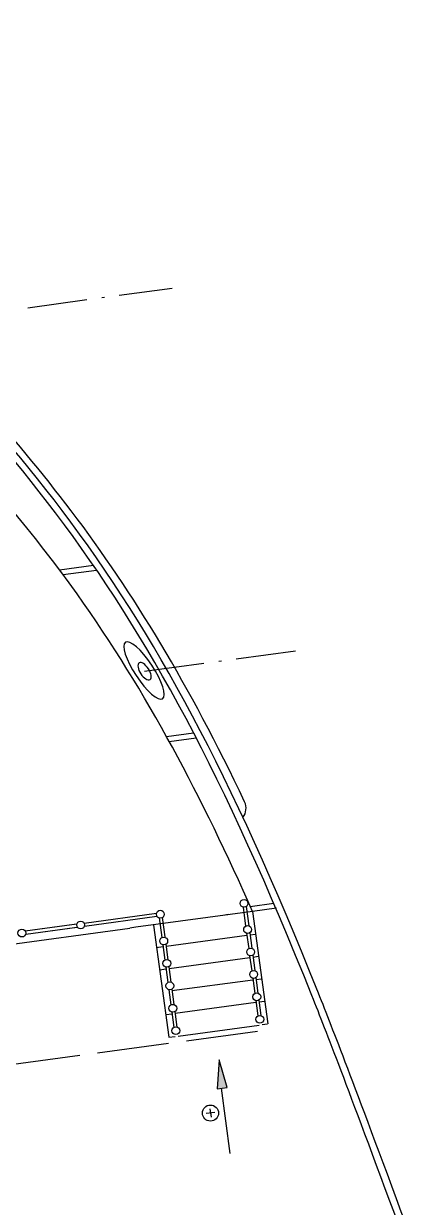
# Model space of a CAD drawing. Header units: metres. Extents: x 267365 to 277461, y 2088854 to 2108025.
# Drawn here: x 272975.35 to 272989.44, y 2094797.85 to 2094841.41 of the extents above; entities that cross this region are included whole.
import ezdxf

# ---------------------------------------------------------------- set-up
doc = ezdxf.new("R2010")
doc.units = ezdxf.units.M
doc.linetypes.add('ACAD_ISO02W100', pattern=[15, 12, -3])
doc.linetypes.add('ACAD_ISO10W100', pattern=[18, 12, -3, 0, -3])
doc.layers.add('BOAT', color=30, linetype='Continuous')

# ---------------------------------------------------------------- blocks, each defined once
blk = doc.blocks.new('8')
h = blk.add_hatch(color=0)
h.dxf.hatch_style = 1
h.paths.add_polyline_path([(87705, 12214), (87420, 12273), (87420, 12172)])
at = {"color": 0, "linetype": 'ACAD_ISO02W100', "ltscale": 60}
blk.add_line((87937, 11795), (87937, 24620), dxfattribs=at)
at = {"color": 0}
for p, q in [((89136, 23490), (89136, 12925)), ((92737, 13110), (92737, 12771)), ((92789, 13139), (92789, 12797)), ((89136, 12862), (89136, 12925)), ((89136, 11684), (89136, 12862)), ((89132, 12684), (87998, 12684)), ((87998, 12684), (87998, 12620)), ((87998, 12589), (87998, 11771)), ((88228, 12684), (88228, 12620)), ((88228, 12589), (88228, 11771)), ((88457, 12590), (88457, 11772)), ((88682, 12684), (88682, 12621)), ((88682, 12589), (88682, 11771)), ((88907, 12684), (88907, 12620)), ((88907, 12589), (88907, 11771)), ((87232, 12373), (87146, 12373)), ((87189, 12330), (87189, 12416)), ((86762, 12230), (87420, 12230)), ((90937, 12282), (90937, 12009)), ((90989, 12301), (90989, 12027)), ((89136, 11925), (89136, 11982)), ((87998, 11740), (87998, 11684)), ((89136, 11684), (87998, 11683)), ((88228, 11740), (88228, 11684)), ((88455, 11740), (88455, 11683)), ((88682, 11740), (88682, 11684)), ((88907, 11740), (88907, 11684)), ((89136, 11441), (89136, 11683)), ((89188, 11698), (89188, 11461))]:
    blk.add_line(p, q, dxfattribs=at)
at = {"color": 0, "linetype": 'ACAD_ISO10W100', "ltscale": 50}
for p, q in [((95436, 14956), (95436, 11638)), ((91667, 12431), (91667, 10772))]:
    blk.add_line(p, q, dxfattribs=at)
at = {"color": 0, "linetype": 'Continuous'}
for p, q in [((89217, 13967), (89217, 13472)), ((89217, 13967), (89217, 13445)), ((89248, 13968), (89248, 13472)), ((89248, 13968), (89248, 13445)), ((89217, 13373), (89217, 12640)), ((89217, 13373), (89217, 12640)), ((89248, 13373), (89248, 12639)), ((89248, 13373), (89248, 12639)), ((88245, 12590), (88089, 12590)), ((88245, 12590), (88089, 12590)), ((88244, 12621), (88090, 12621)), ((88244, 12621), (88090, 12621)), ((88472, 12590), (88316, 12590)), ((88472, 12590), (88316, 12590)), ((88471, 12621), (88317, 12621)), ((88471, 12621), (88317, 12621)), ((88699, 12589), (88543, 12589)), ((88699, 12589), (88543, 12589)), ((88698, 12621), (88544, 12621)), ((88698, 12621), (88544, 12621)), ((88926, 12589), (88770, 12589)), ((88926, 12589), (88770, 12589)), ((88925, 12620), (88771, 12620)), ((88925, 12620), (88771, 12620)), ((89197, 12620), (89000, 12620)), ((89197, 12620), (89000, 12620)), ((89196, 12589), (89000, 12589)), ((89196, 12589), (89000, 12589)), ((88245, 11771), (88091, 11771)), ((88245, 11771), (88091, 11771)), ((88472, 11771), (88318, 11771)), ((88472, 11771), (88318, 11771)), ((88699, 11771), (88545, 11771)), ((88926, 11771), (88771, 11771)), ((89192, 11771), (88998, 11771)), ((88245, 11740), (88090, 11740)), ((88245, 11740), (88090, 11740)), ((88473, 11740), (88317, 11740)), ((88473, 11740), (88317, 11740)), ((88700, 11740), (88544, 11740)), ((88926, 11740), (88771, 11740)), ((89192, 11740), (88997, 11740))]:
    blk.add_line(p, q, dxfattribs=at)
at = {"color": 0}
blk.add_lwpolyline([(87705, 12214), (87420, 12273), (87420, 12172)], close=True, dxfattribs=at)
at = {"color": 0, "linetype": 'Continuous'}
for centre in [(89232, 14004), (89233, 13409), (89233, 13409), (88054, 12606), (88281, 12606), (88508, 12605), (88735, 12605), (88962, 12605), (88962, 12605), (89232, 12603), (88054, 11756), (88281, 11756), (88508, 11756), (88735, 11756), (88962, 11756), (89227, 11756)]:
    blk.add_circle(centre, 39.3, dxfattribs=at)
at = {"color": 0}
blk.add_circle((87189, 12373), 81, dxfattribs=at)
blk.add_arc((90189, 11756), 150, 224.6318, 287.6869, dxfattribs=at)
at = {"color": 0, "extrusion": (0, 0, -1)}
for centre, major_axis, ratio in [((91676, 12436), (306, 147), 0.278566), ((91667, 12431), (89.4, 42.9), 0.46055)]:
    blk.add_ellipse(centre, major_axis=major_axis, ratio=ratio, dxfattribs=at)
at = {"color": 0}
for points, knots in [([(85792, 10647), (87350, 10994), (90248, 11682), (93352, 12841), (96689, 15403), (98424, 17335), (98889, 17957)], [3200.049478, 3200.049478, 3200.049478, 3200.049478, 4054.762169, 8726.573931, 12998.527558, 16515.520283, 16515.520283, 16515.520283, 16515.520283]), ([(85808, 10578), (87365, 10926), (90263, 11614), (93367, 12773), (96704, 15335), (98439, 17267), (98972, 17975)], [3200.049478, 3200.049478, 3200.049478, 3200.049478, 4054.762169, 8726.573931, 12998.527558, 16515.520283, 16515.520283, 16515.520283, 16515.520283]), ([(89136, 11683), (90315, 12023), (92877, 12947), (95933, 15300), (97833, 17083), (98473, 17918)], [136.452262, 136.452262, 136.452262, 136.452262, 3696.21835, 8091.377259, 11433.884164, 11433.884164, 11433.884164, 11433.884164]), ([(90234, 11613), (91473, 12008), (92890, 12621), (94192, 13439), (94591, 13714)], [5580.615565, 5580.615565, 5580.615565, 5580.615565, 8726.573931, 10176.597375, 10176.597375, 10176.597375, 10176.597375])]:
    blk.add_open_spline(points, degree=3, knots=knots, dxfattribs=at)

msp = doc.modelspace()

# ---------------------------------------------------------------- block references
at = {"layer": 'BOAT', "xscale": 0.003670803171036142, "yscale": 0.003670803171036142, "zscale": 0.003670803171036142, "rotation": 97.74185161800006}
msp.add_blockref('8', (273070.348, 2094490.301), dxfattribs=at)

doc.saveas('drawing.dxf')
